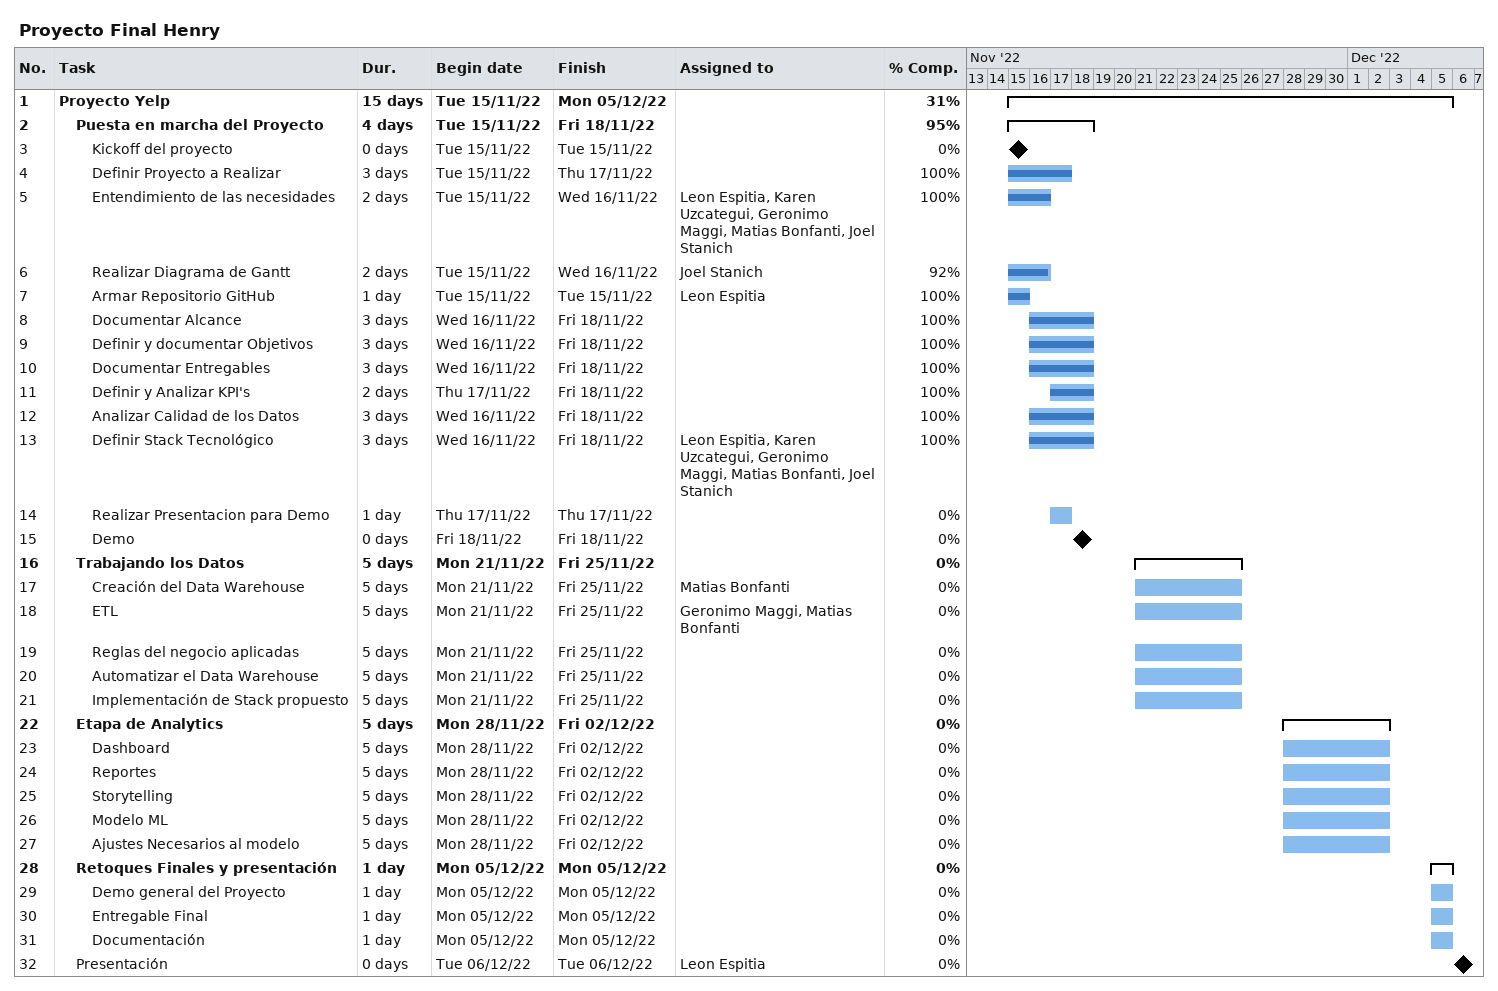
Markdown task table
Proyecto Final Henry

| ID | Level | Task | Duration | Start | Finish | Resources | % complete |
|---|---|---|---|---|---|---|---|
| 1 | 1 | **Proyecto Yelp** | 15d | 2022-11-15 | 2022-12-05 |  | 31 |
| 2 | 2 | **Puesta en marcha del Proyecto** | 4d | 2022-11-15 | 2022-11-18 |  | 95 |
| 3 | 3 | Kickoff del proyecto | 0d | 2022-11-15 | 2022-11-15 |  | 0 |
| 4 | 3 | Definir Proyecto a Realizar | 3d | 2022-11-15 | 2022-11-17 |  | 100 |
| 5 | 3 | Entendimiento de las necesidades | 2d | 2022-11-15 | 2022-11-16 | Leon Espitia, Karen Uzcategui, Geronimo Maggi, Matias Bonfanti, Joel Stanich | 100 |
| 6 | 3 | Realizar Diagrama de Gantt | 2d | 2022-11-15 | 2022-11-16 | Joel Stanich | 92 |
| 7 | 3 | Armar Repositorio GitHub | 1d | 2022-11-15 | 2022-11-15 | Leon Espitia | 100 |
| 8 | 3 | Documentar Alcance | 3d | 2022-11-16 | 2022-11-18 |  | 100 |
| 9 | 3 | Definir y documentar Objetivos | 3d | 2022-11-16 | 2022-11-18 |  | 100 |
| 10 | 3 | Documentar Entregables | 3d | 2022-11-16 | 2022-11-18 |  | 100 |
| 11 | 3 | Definir y Analizar KPI's | 2d | 2022-11-17 | 2022-11-18 |  | 100 |
| 12 | 3 | Analizar Calidad de los Datos | 3d | 2022-11-16 | 2022-11-18 |  | 100 |
| 13 | 3 | Definir Stack Tecnológico | 3d | 2022-11-16 | 2022-11-18 | Leon Espitia, Karen Uzcategui, Geronimo Maggi, Matias Bonfanti, Joel Stanich | 100 |
| 14 | 3 | Realizar Presentacion para Demo | 1d | 2022-11-17 | 2022-11-17 |  | 0 |
| 15 | 3 | Demo | 0d | 2022-11-18 | 2022-11-18 |  | 0 |
| 16 | 2 | **Trabajando los Datos** | 5d | 2022-11-21 | 2022-11-25 |  | 0 |
| 17 | 3 | Creación del Data Warehouse | 5d | 2022-11-21 | 2022-11-25 | Matias Bonfanti | 0 |
| 18 | 3 | ETL | 5d | 2022-11-21 | 2022-11-25 | Geronimo Maggi, Matias Bonfanti | 0 |
| 19 | 3 | Reglas del negocio aplicadas | 5d | 2022-11-21 | 2022-11-25 |  | 0 |
| 20 | 3 | Automatizar el Data Warehouse | 5d | 2022-11-21 | 2022-11-25 |  | 0 |
| 21 | 3 | Implementación de Stack propuesto | 5d | 2022-11-21 | 2022-11-25 |  | 0 |
| 22 | 2 | **Etapa de Analytics** | 5d | 2022-11-28 | 2022-12-02 |  | 0 |
| 23 | 3 | Dashboard | 5d | 2022-11-28 | 2022-12-02 |  | 0 |
| 24 | 3 | Reportes | 5d | 2022-11-28 | 2022-12-02 |  | 0 |
| 25 | 3 | Storytelling | 5d | 2022-11-28 | 2022-12-02 |  | 0 |
| 26 | 3 | Modelo ML | 5d | 2022-11-28 | 2022-12-02 |  | 0 |
| 27 | 3 | Ajustes Necesarios al modelo | 5d | 2022-11-28 | 2022-12-02 |  | 0 |
| 28 | 2 | **Retoques Finales y presentación** | 1d | 2022-12-05 | 2022-12-05 |  | 0 |
| 29 | 3 | Demo general del Proyecto | 1d | 2022-12-05 | 2022-12-05 |  | 0 |
| 30 | 3 | Entregable Final | 1d | 2022-12-05 | 2022-12-05 |  | 0 |
| 31 | 3 | Documentación | 1d | 2022-12-05 | 2022-12-05 |  | 0 |
| 32 | 2 | Presentación | 0d | 2022-12-06 | 2022-12-06 | Leon Espitia | 0 |
